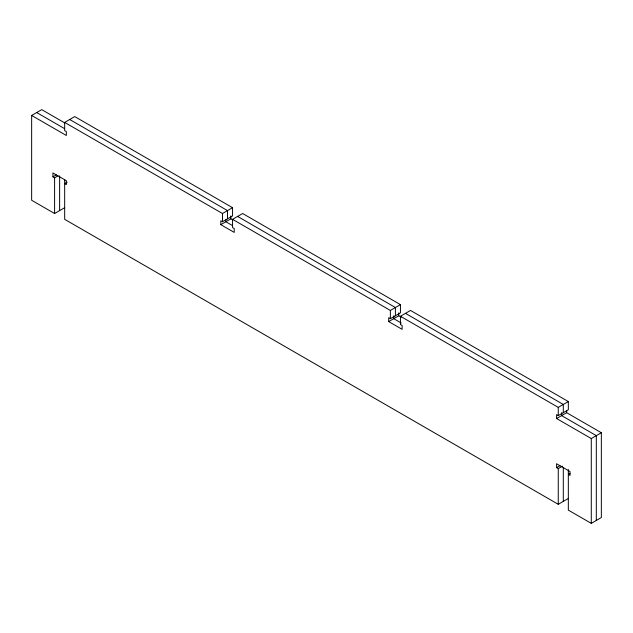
<?xml version="1.0" encoding="UTF-8"?>
<svg xmlns="http://www.w3.org/2000/svg" width="633" height="633" viewBox="0 0 633 633"><rect width="100%" height="100%" fill="white"/><g stroke="black" fill="none" stroke-linecap="round" stroke-linejoin="round"><path stroke-width="0.95" d="M64.669 207.703L54.596 213.519L31.65 200.265L31.65 115.451L41.723 109.636L64.574 122.826M31.65 115.451L66.346 135.478L66.346 131.601L64.669 130.635L64.669 122.398L74.741 116.583L232.556 207.695L232.556 215.932L222.484 221.748L220.806 220.782L220.806 224.66L234.234 232.414L234.234 228.537L232.556 227.564L232.556 219.327L242.629 213.511L400.444 304.631L400.444 312.86L390.371 318.676L388.694 317.711L388.694 321.588L402.121 329.342L402.121 325.465L400.444 324.492L400.444 316.263L410.516 310.447L568.331 401.559L568.331 409.788L558.259 415.604L556.581 414.639L556.581 418.516L591.277 438.55L601.35 432.735L601.35 517.549L591.277 523.364L568.331 510.119L568.331 469.536M67.185 182.169L64.669 183.625L66.346 184.591L66.346 180.714L52.919 172.959L52.919 176.836L56.274 174.898M52.919 176.836L54.596 177.81L57.951 175.871M64.669 122.398L222.484 213.511L232.556 207.695M220.806 224.66L230.879 218.844L232.556 219.809M232.556 219.327L390.371 310.447L400.444 304.631M388.694 321.588L398.766 315.772L401.282 317.22M400.444 316.263L558.259 407.375L568.331 401.559M556.581 418.516L566.654 412.7L601.35 432.735M570.009 473.444L568.331 474.41L570.009 475.383L570.009 471.506L556.581 463.752L556.581 467.629L559.936 465.69M556.581 467.629L558.259 468.594L562.452 466.173M64.669 179.717L64.669 219.334L558.259 504.303L568.331 498.488M69.701 119.495L227.516 210.607L227.516 218.844M237.597 216.423L395.403 307.535L395.403 315.772M405.484 313.351L563.299 404.463L563.299 412.7M36.69 112.539L64.613 128.665M232.556 225.625L225.839 221.748L225.839 219.809M401.282 323.036L393.726 318.676L393.726 315.772M596.31 520.461L596.31 435.639L561.613 415.604L561.613 412.7M591.277 438.55L591.277 523.364M566.654 410.762L566.654 412.7M563.299 467.621L563.299 501.399M558.259 407.375L558.259 415.604M558.259 468.594L558.259 504.303M398.766 312.86L398.766 315.772M390.371 310.447L390.371 318.676M230.879 215.932L230.879 218.844M222.484 213.511L222.484 221.748M59.629 175.863L59.629 210.607M54.596 177.81L54.596 213.519"/></g></svg>
